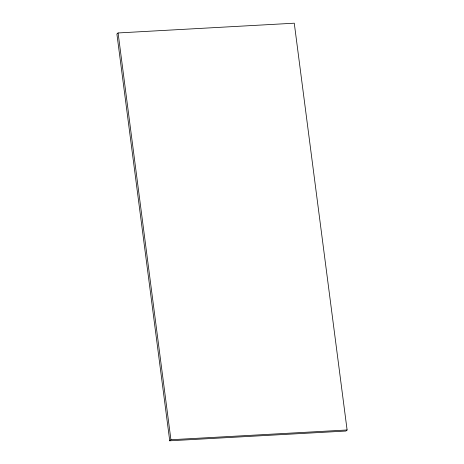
<?xml version="1.0" encoding="UTF-8"?>
<svg xmlns="http://www.w3.org/2000/svg" width="464" height="464" viewBox="0 0 464 464"><rect width="100%" height="100%" fill="white"/><g stroke="black" fill="none" stroke-linecap="round" stroke-linejoin="round"><path stroke-width="0.7" d="M118.088 32.956L116.899 34.017L169.731 440.8L345.912 431.044L347.101 429.983L294.269 23.2L118.088 32.956L170.92 439.739L169.731 440.8M170.92 439.739L347.101 429.983"/></g></svg>
